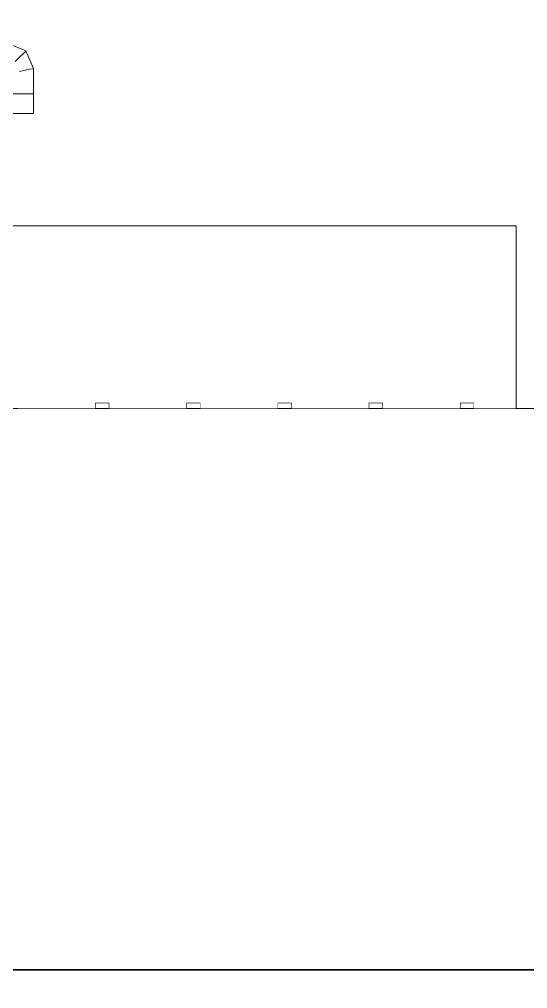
# Model space of a CAD drawing. Header units: millimetres. Extents: x -48147 to 1414029, y -496296 to 18123.
# Drawn here: x 1400794.8 to 1400975.9, y -477978.4 to -477633.2 of the extents above; entities that cross this region are included whole.
import ezdxf

# ---------------------------------------------------------------- set-up
doc = ezdxf.new("R2010")
doc.units = ezdxf.units.MM
doc.header["$MEASUREMENT"] = 0
doc.linetypes.add('Wipeout_Contour', pattern=[1000, 0, -1000])
for name, color, linetype in [('New_A-25-M_Wall_Ext', 7, 'Continuous'), ('New_A-25-M_Wall_Int', 7, 'Continuous'), ('New_A-35-M_FFE_Sanitary', 7, 'Continuous')]:
    doc.layers.add(name, color=color, linetype=linetype)
doc.layers.add('New_A-25-M_Wall_Ext_Pen_No__4', color=7, linetype='Continuous', lineweight=20)
doc.layers.add('New_A-35-M_FFE_Sanitary_Pen_No__89', color=8, linetype='Continuous', lineweight=20)
doc.layers.add('New_A-25-M_Wall_Ext_Pen_No__44', color=7, linetype='Continuous', lineweight=35, true_color=0x444444)

# ---------------------------------------------------------------- blocks, each defined once
blk = doc.blocks.new('Section Elem_195_2', base_point=(1372879, -490836.73))
at = {"color": 254, "linetype": 'Wipeout_Contour', "lineweight": 0, "ltscale": 115446099.1114904}
blk.add_wipeout([(1401266.78, -476111.73), (1400506.85, -476111.73), (1400506.85, -476366.73), (1400856.79, -476366.73), (1400856.79, -476367.73), (1400876.79, -476367.73), (1400876.79, -476936.73), (1400886.79, -476936.73), (1400890.68, -476937.24), (1400894.29, -476938.74), (1400897.4, -476941.13), (1400899.78, -476944.23), (1400901.28, -476947.85), (1400901.79, -476951.73), (1400901.79, -477021.73), (1400901.28, -477025.61), (1400899.78, -477029.23), (1400897.4, -477032.34), (1400894.29, -477034.72), (1400890.68, -477036.22), (1400886.79, -477036.73), (1400876.79, -477036.73), (1400876.79, -477086.73), (1400506.85, -477086.73), (1400506.85, -477124.73), (1400806.71, -477124.73), (1400806.71, -477415.73), (1400686.71, -477415.73), (1400686.71, -477674.97), (1400728.88, -477650.44), (1400760.44, -477641.73), (1400790.85, -477641.73), (1400797.11, -477644.42), (1400799.79, -477650.68), (1400799.79, -477666.73), (1400779.79, -477666.73), (1400779.79, -477661.73), (1400763.15, -477661.73), (1400736.7, -477669.03), (1400686.71, -477698.11), (1400686.71, -477706.73), (1400971.79, -477706.73), (1400971.79, -477771.73), (1400984.29, -477771.73), (1400984.29, -477769.73), (1400989.29, -477769.73), (1400989.29, -477771.73), (1401016.79, -477771.73), (1401016.79, -477769.73), (1401021.79, -477769.73), (1401021.79, -477771.73), (1401076.79, -477771.73), (1401076.79, -477776.73), (1401106.79, -477776.73), (1401106.79, -477816.73), (1401036.79, -477816.73), (1401036.79, -477817.73), (1401056.79, -477817.73), (1401056.79, -477946.73), (1401036.79, -477946.73), (1401036.79, -477947.73), (1401056.79, -477947.73), (1401056.79, -478046.73), (1401066.79, -478046.73), (1401072.53, -478047.87), (1401077.4, -478051.13), (1401080.65, -478055.99), (1401081.79, -478061.73), (1401081.79, -478131.73), (1401080.65, -478137.47), (1401077.4, -478142.34), (1401072.53, -478145.59), (1401066.79, -478146.73), (1401056.79, -478146.73), (1401056.79, -478536.73), (1401036.79, -478536.73), (1401036.79, -478686.73), (1401266.78, -478686.73)], dxfattribs=at).dxf.layer = 'New_A-25-M_Wall_Int'
blk = doc.blocks.new('Section Elem_244_2', base_point=(1372879, -490836.73))
at = {"color": 254, "linetype": 'Wipeout_Contour', "lineweight": 0, "ltscale": 5919954.88285502}
blk.add_wipeout([(1400790.85, -477641.73), (1400790.78, -477642.07), (1400796.85, -477644.68), (1400797.11, -477644.42)], dxfattribs=at).dxf.layer = 'New_A-25-M_Wall_Ext'
at = {"color": 254, "linetype": 'Wipeout_Contour', "lineweight": 0, "ltscale": 13321130.06347587}
blk.add_wipeout([(1400526.79, -477816.73), (1400526.79, -478251.73), (1401036.79, -478251.73), (1401036.79, -477816.73), (1401026.79, -477816.73), (1401026.79, -477971.73), (1401025.27, -477971.73), (1400626.79, -477971.73), (1400626.79, -477816.73)], dxfattribs=at).dxf.layer = 'New_A-25-M_Wall_Ext'
at = {"color": 254, "linetype": 'Wipeout_Contour', "lineweight": 0, "ltscale": 5919954.487924454}
blk.add_wipeout([(1400790.78, -477642.07), (1400790.57, -477643.07), (1400796.09, -477645.44), (1400796.85, -477644.68)], dxfattribs=at).dxf.layer = 'New_A-25-M_Wall_Ext'
at = {"color": 254, "linetype": 'Wipeout_Contour', "lineweight": 0, "ltscale": 5920377.688096399}
blk.add_wipeout([(1401006.79, -477971.73), (1401006.79, -477776.73), (1400646.79, -477776.73), (1400646.79, -477971.73)], dxfattribs=at).dxf.layer = 'New_A-25-M_Wall_Ext'
at = {"layer": 'New_A-25-M_Wall_Ext_Pen_No__44', "linetype": 'Continuous'}
blk.add_line((1400626.79, -477971.73), (1401026.79, -477971.73), dxfattribs=at)
at = {"color": 254, "linetype": 'Wipeout_Contour', "lineweight": 0, "ltscale": 5919953.661678081}
blk.add_wipeout([(1400790.57, -477643.07), (1400790.24, -477644.66), (1400794.88, -477646.65), (1400796.09, -477645.44)], dxfattribs=at).dxf.layer = 'New_A-25-M_Wall_Ext'
at = {"color": 254, "linetype": 'Wipeout_Contour', "lineweight": 0, "ltscale": 5920248.541702124}
blk.add_wipeout([(1400646.79, -477776.73), (1401006.79, -477776.73), (1401006.79, -477771.73), (1400646.79, -477771.73)], dxfattribs=at).dxf.layer = 'New_A-25-M_Wall_Ext'
at = {"color": 254, "linetype": 'Wipeout_Contour', "lineweight": 0, "ltscale": 5919952.476030452}
blk.add_wipeout([(1400790.24, -477644.66), (1400789.82, -477646.73), (1400793.3, -477648.22), (1400794.88, -477646.65)], dxfattribs=at).dxf.layer = 'New_A-25-M_Wall_Ext'
at = {"color": 254, "linetype": 'Wipeout_Contour', "lineweight": 0, "ltscale": 5919977.250276728}
blk.add_wipeout([(1400797.11, -477644.42), (1400796.85, -477644.68), (1400799.45, -477650.75), (1400799.79, -477650.68)], dxfattribs=at).dxf.layer = 'New_A-25-M_Wall_Ext'
at = {"color": 254, "linetype": 'Wipeout_Contour', "lineweight": 0, "ltscale": 5920234.553129805}
blk.add_wipeout([(1400821.79, -477771.73), (1400826.79, -477771.73), (1400826.79, -477769.73), (1400821.79, -477769.73)], dxfattribs=at).dxf.layer = 'New_A-25-M_Wall_Ext'
at = {"color": 254, "linetype": 'Wipeout_Contour', "lineweight": 0, "ltscale": 5920357.593780704}
blk.add_wipeout([(1400854.29, -477771.73), (1400859.29, -477771.73), (1400859.29, -477769.73), (1400854.29, -477769.73)], dxfattribs=at).dxf.layer = 'New_A-25-M_Wall_Ext'
at = {"color": 254, "linetype": 'Wipeout_Contour', "lineweight": 0, "ltscale": 5920480.634729045}
blk.add_wipeout([(1400886.79, -477771.73), (1400891.79, -477771.73), (1400891.79, -477769.73), (1400886.79, -477769.73)], dxfattribs=at).dxf.layer = 'New_A-25-M_Wall_Ext'
at = {"color": 254, "linetype": 'Wipeout_Contour', "lineweight": 0, "ltscale": 5920603.675974808}
blk.add_wipeout([(1400919.29, -477771.73), (1400924.29, -477771.73), (1400924.29, -477769.73), (1400919.29, -477769.73)], dxfattribs=at).dxf.layer = 'New_A-25-M_Wall_Ext'
at = {"color": 254, "linetype": 'Wipeout_Contour', "lineweight": 0, "ltscale": 5920726.717517977}
blk.add_wipeout([(1400951.79, -477771.73), (1400956.79, -477771.73), (1400956.79, -477769.73), (1400951.79, -477769.73)], dxfattribs=at).dxf.layer = 'New_A-25-M_Wall_Ext'
at = {"layer": 'New_A-25-M_Wall_Ext_Pen_No__4', "linetype": 'Continuous'}
for p, q in [((1400821.79, -477769.73), (1400826.79, -477769.73)), ((1400821.79, -477771.73), (1400821.79, -477769.73)), ((1400826.79, -477771.73), (1400826.79, -477769.73)), ((1400854.29, -477769.73), (1400859.29, -477769.73)), ((1400854.29, -477771.73), (1400854.29, -477769.73)), ((1400859.29, -477771.73), (1400859.29, -477769.73)), ((1400886.79, -477769.73), (1400891.79, -477769.73)), ((1400886.79, -477771.73), (1400886.79, -477769.73)), ((1400891.79, -477771.73), (1400891.79, -477769.73)), ((1400919.29, -477769.73), (1400924.29, -477769.73)), ((1400919.29, -477771.73), (1400919.29, -477769.73)), ((1400924.29, -477771.73), (1400924.29, -477769.73)), ((1400951.79, -477769.73), (1400956.79, -477769.73)), ((1400951.79, -477771.73), (1400951.79, -477769.73)), ((1400956.79, -477771.73), (1400956.79, -477769.73)), ((1400646.79, -477771.73), (1401006.79, -477771.73))]:
    blk.add_line(p, q, dxfattribs=at)
at = {"color": 254, "linetype": 'Wipeout_Contour', "lineweight": 0, "ltscale": 5919975.494349197}
blk.add_wipeout([(1400796.85, -477644.68), (1400796.09, -477645.44), (1400798.45, -477650.95), (1400799.45, -477650.75)], dxfattribs=at).dxf.layer = 'New_A-25-M_Wall_Ext'
at = {"color": 254, "linetype": 'Wipeout_Contour', "lineweight": 0, "ltscale": 5919972.040173499}
blk.add_wipeout([(1400796.09, -477645.44), (1400794.88, -477646.65), (1400796.86, -477651.28), (1400798.45, -477650.95)], dxfattribs=at).dxf.layer = 'New_A-25-M_Wall_Ext'
at = {"layer": 'New_A-25-M_Wall_Ext_Pen_No__4', "linetype": 'Continuous'}
for p, q in [((1400790.85, -477641.73), (1400797.11, -477644.42)), ((1400797.11, -477644.42), (1400796.85, -477644.68))]:
    blk.add_line(p, q, dxfattribs=at)
at = {"color": 254, "linetype": 'Wipeout_Contour', "lineweight": 0, "ltscale": 5919967.135041101}
blk.add_wipeout([(1400794.88, -477646.65), (1400793.3, -477648.22), (1400794.79, -477651.71), (1400796.86, -477651.28)], dxfattribs=at).dxf.layer = 'New_A-25-M_Wall_Ext'
at = {"color": 254, "linetype": 'Wipeout_Contour', "lineweight": 0, "ltscale": 5919992.023513877}
blk.add_wipeout([(1400799.79, -477650.68), (1400799.45, -477650.75), (1400799.45, -477659.73), (1400799.79, -477659.73)], dxfattribs=at).dxf.layer = 'New_A-25-M_Wall_Ext'
at = {"layer": 'New_A-25-M_Wall_Ext_Pen_No__4', "linetype": 'Continuous'}
for p, q in [((1400794.88, -477646.65), (1400793.3, -477648.22)), ((1400796.09, -477645.44), (1400794.88, -477646.65)), ((1400796.85, -477644.68), (1400796.09, -477645.44))]:
    blk.add_line(p, q, dxfattribs=at)
at = {"color": 254, "linetype": 'Wipeout_Contour', "lineweight": 0, "ltscale": 5919989.581032391}
blk.add_wipeout([(1400799.45, -477650.75), (1400798.45, -477650.95), (1400798.45, -477659.73), (1400799.45, -477659.73)], dxfattribs=at).dxf.layer = 'New_A-25-M_Wall_Ext'
at = {"color": 254, "linetype": 'Wipeout_Contour', "lineweight": 0, "ltscale": 5919984.857732266}
blk.add_wipeout([(1400798.45, -477650.95), (1400796.86, -477651.28), (1400796.86, -477659.73), (1400798.45, -477659.73)], dxfattribs=at).dxf.layer = 'New_A-25-M_Wall_Ext'
at = {"layer": 'New_A-25-M_Wall_Ext_Pen_No__4', "linetype": 'Continuous'}
blk.add_line((1400799.79, -477650.68), (1400799.45, -477650.75), dxfattribs=at)
at = {"color": 254, "linetype": 'Wipeout_Contour', "lineweight": 0, "ltscale": 5919978.175676486}
blk.add_wipeout([(1400796.86, -477651.28), (1400794.79, -477651.71), (1400794.79, -477659.73), (1400796.86, -477659.73)], dxfattribs=at).dxf.layer = 'New_A-25-M_Wall_Ext'
at = {"color": 254, "linetype": 'Wipeout_Contour', "lineweight": 0, "ltscale": 5920002.360147461}
blk.add_wipeout([(1400799.79, -477659.73), (1400799.45, -477659.73), (1400799.45, -477666.73), (1400799.79, -477666.73)], dxfattribs=at).dxf.layer = 'New_A-25-M_Wall_Ext'
at = {"layer": 'New_A-25-M_Wall_Ext_Pen_No__4', "linetype": 'Continuous'}
for p, q in [((1400797.11, -477644.42), (1400799.79, -477650.68)), ((1400796.86, -477651.28), (1400794.79, -477651.71)), ((1400798.45, -477650.95), (1400796.86, -477651.28)), ((1400799.45, -477650.75), (1400798.45, -477650.95))]:
    blk.add_line(p, q, dxfattribs=at)
at = {"color": 254, "linetype": 'Wipeout_Contour', "lineweight": 0, "ltscale": 5919999.82404602}
blk.add_wipeout([(1400799.45, -477659.73), (1400798.45, -477659.73), (1400798.45, -477666.73), (1400799.45, -477666.73)], dxfattribs=at).dxf.layer = 'New_A-25-M_Wall_Ext'
at = {"color": 254, "linetype": 'Wipeout_Contour', "lineweight": 0, "ltscale": 5919994.924674953}
blk.add_wipeout([(1400798.45, -477659.73), (1400796.86, -477659.73), (1400796.86, -477666.73), (1400798.45, -477666.73)], dxfattribs=at).dxf.layer = 'New_A-25-M_Wall_Ext'
at = {"layer": 'New_A-25-M_Wall_Ext_Pen_No__4', "linetype": 'Continuous'}
for p, q in [((1400799.79, -477650.68), (1400799.79, -477659.73)), ((1400799.79, -477659.73), (1400799.45, -477659.73)), ((1400799.79, -477659.73), (1400799.79, -477666.73)), ((1400799.79, -477666.73), (1400799.45, -477666.73))]:
    blk.add_line(p, q, dxfattribs=at)
at = {"color": 254, "linetype": 'Wipeout_Contour', "lineweight": 0, "ltscale": 5919987.995918916}
blk.add_wipeout([(1400796.86, -477659.73), (1400794.79, -477659.73), (1400794.79, -477666.73), (1400796.86, -477666.73)], dxfattribs=at).dxf.layer = 'New_A-25-M_Wall_Ext'
at = {"layer": 'New_A-25-M_Wall_Ext_Pen_No__4', "linetype": 'Continuous'}
for p, q in [((1400798.45, -477659.73), (1400796.86, -477659.73)), ((1400799.45, -477659.73), (1400798.45, -477659.73)), ((1400798.45, -477666.73), (1400796.86, -477666.73)), ((1400799.45, -477666.73), (1400798.45, -477666.73))]:
    blk.add_line(p, q, dxfattribs=at)
at = {"color": 254, "linetype": 'Wipeout_Contour', "lineweight": 0, "ltscale": 5919979.509961881}
blk.add_wipeout([(1400794.79, -477659.73), (1400792.38, -477659.73), (1400792.38, -477666.73), (1400794.79, -477666.73)], dxfattribs=at).dxf.layer = 'New_A-25-M_Wall_Ext'
at = {"layer": 'New_A-25-M_Wall_Ext_Pen_No__4', "linetype": 'Continuous'}
for p, q in [((1400794.79, -477659.73), (1400792.38, -477659.73)), ((1400796.86, -477659.73), (1400794.79, -477659.73)), ((1400794.79, -477666.73), (1400792.38, -477666.73)), ((1400796.86, -477666.73), (1400794.79, -477666.73))]:
    blk.add_line(p, q, dxfattribs=at)
blk = doc.blocks.new('Section Elem_246_2', base_point=(1372879, -490836.73))
at = {"color": 254, "linetype": 'Wipeout_Contour', "lineweight": 0, "ltscale": 8878659.403317671}
blk.add_wipeout([(1400506.85, -477706.73), (1400506.85, -477776.73), (1400526.79, -477776.73), (1400526.79, -477771.73), (1400564.29, -477771.73), (1400564.29, -477706.73)], dxfattribs=at).dxf.layer = 'New_A-35-M_FFE_Sanitary'
at = {"color": 254, "linetype": 'Wipeout_Contour', "lineweight": 0, "ltscale": 72521205.31785394}
blk.add_wipeout([(1400671.88, -477706.73), (1400609.29, -477743.14), (1400609.29, -477771.73), (1400626.79, -477771.73), (1400626.79, -477769.73), (1400631.79, -477769.73), (1400631.79, -477771.73), (1400659.29, -477771.73), (1400659.29, -477769.73), (1400664.29, -477769.73), (1400664.29, -477771.73), (1400691.79, -477771.73), (1400691.79, -477769.73), (1400696.79, -477769.73), (1400696.79, -477771.73), (1400724.29, -477771.73), (1400724.29, -477769.73), (1400729.29, -477769.73), (1400729.29, -477771.73), (1400756.79, -477771.73), (1400756.79, -477769.73), (1400761.79, -477769.73), (1400761.79, -477771.73), (1400789.29, -477771.73), (1400789.29, -477769.73), (1400794.29, -477769.73), (1400794.29, -477771.73), (1400821.79, -477771.73), (1400821.79, -477769.73), (1400826.79, -477769.73), (1400826.79, -477771.73), (1400854.29, -477771.73), (1400854.29, -477769.73), (1400859.29, -477769.73), (1400859.29, -477771.73), (1400886.79, -477771.73), (1400886.79, -477769.73), (1400891.79, -477769.73), (1400891.79, -477771.73), (1400919.29, -477771.73), (1400919.29, -477769.73), (1400924.29, -477769.73), (1400924.29, -477771.73), (1400951.79, -477771.73), (1400951.79, -477769.73), (1400956.79, -477769.73), (1400956.79, -477771.73), (1400971.79, -477771.73), (1400971.79, -477706.73)], dxfattribs=at).dxf.layer = 'New_A-35-M_FFE_Sanitary'
at = {"layer": 'New_A-35-M_FFE_Sanitary_Pen_No__89', "linetype": 'Continuous'}
for p in [(1400686.71, -477706.73), (1400971.79, -477771.73)]:
    blk.add_line(p, (1400971.79, -477706.73), dxfattribs=at)
at = {"color": 254, "linetype": 'Wipeout_Contour', "lineweight": 0, "ltscale": 4439529.651107009}
blk.add_wipeout([(1400609.29, -477706.73), (1400609.29, -477720), (1400632.1, -477706.73)], dxfattribs=at).dxf.layer = 'New_A-35-M_FFE_Sanitary'

msp = doc.modelspace()

# ---------------------------------------------------------------- block references
at = {"layer": 'New_A-25-M_Wall_Int'}
msp.add_blockref('Section Elem_195_2', (1372879, -490836.73), dxfattribs=at)

# ---------------------------------------------------------------- next in the draw order: block references
at = {"layer": 'New_A-25-M_Wall_Ext'}
msp.add_blockref('Section Elem_244_2', (1372879, -490836.73), dxfattribs=at)

# ---------------------------------------------------------------- next in the draw order: block references
at = {"layer": 'New_A-35-M_FFE_Sanitary'}
msp.add_blockref('Section Elem_246_2', (1372879, -490836.73), dxfattribs=at)

doc.saveas('drawing.dxf')
